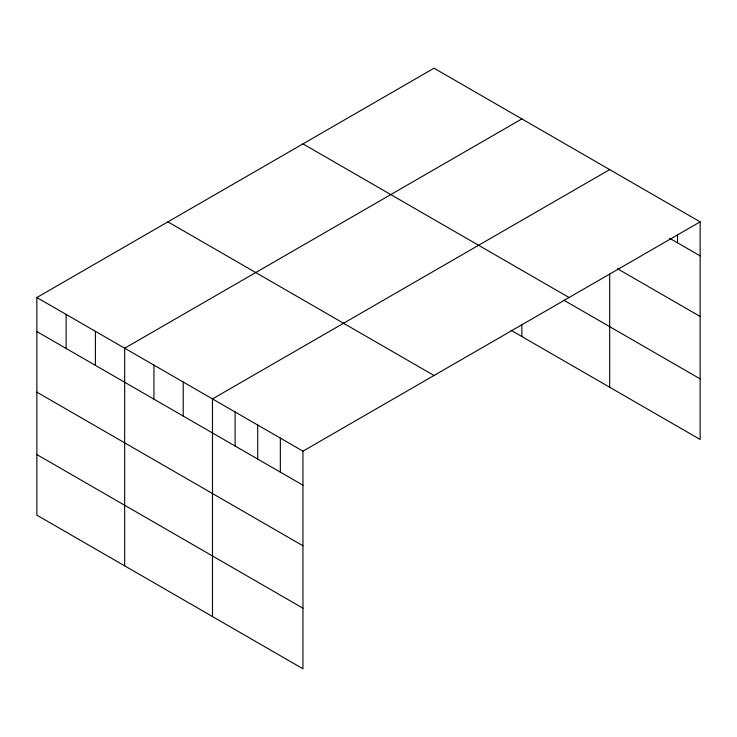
<?xml version="1.0" encoding="UTF-8"?>
<svg xmlns="http://www.w3.org/2000/svg" width="737" height="737" viewBox="0 0 737 737"><rect width="100%" height="100%" fill="white"/><g stroke="black" fill="none" stroke-linecap="round" stroke-linejoin="round"><path stroke-width="1.11" d="M36.85 297.527L302.962 451.164L302.962 668.791L36.85 515.154L36.85 297.527L434.038 68.209L700.15 221.846L700.15 439.473L511.119 330.342M521.86 118.915L124.664 348.223L124.664 565.85M609.674 169.611L212.486 398.929L212.486 616.556M302.962 451.164L700.15 221.846M669.666 238.272L700.15 255.877M617.542 268.765L700.15 316.468M302.971 143.881L569.075 297.518M563.814 300.171L700.15 378.882M167.925 221.855L434.029 375.492M36.85 331.558L302.962 485.195M36.85 392.139L302.962 545.776M36.85 454.563L302.962 608.2M677.533 234.873L677.533 242.814M609.674 274.256L609.674 387.238M521.86 324.197L521.86 336.533M280.346 438.1L280.346 472.131M257.72 425.046L257.72 459.077M235.103 411.983L235.103 446.014M183.209 382.024L183.209 416.055M153.941 365.128L153.941 399.15M95.395 331.328L95.395 365.359M66.118 314.423L66.118 348.454"/></g></svg>
